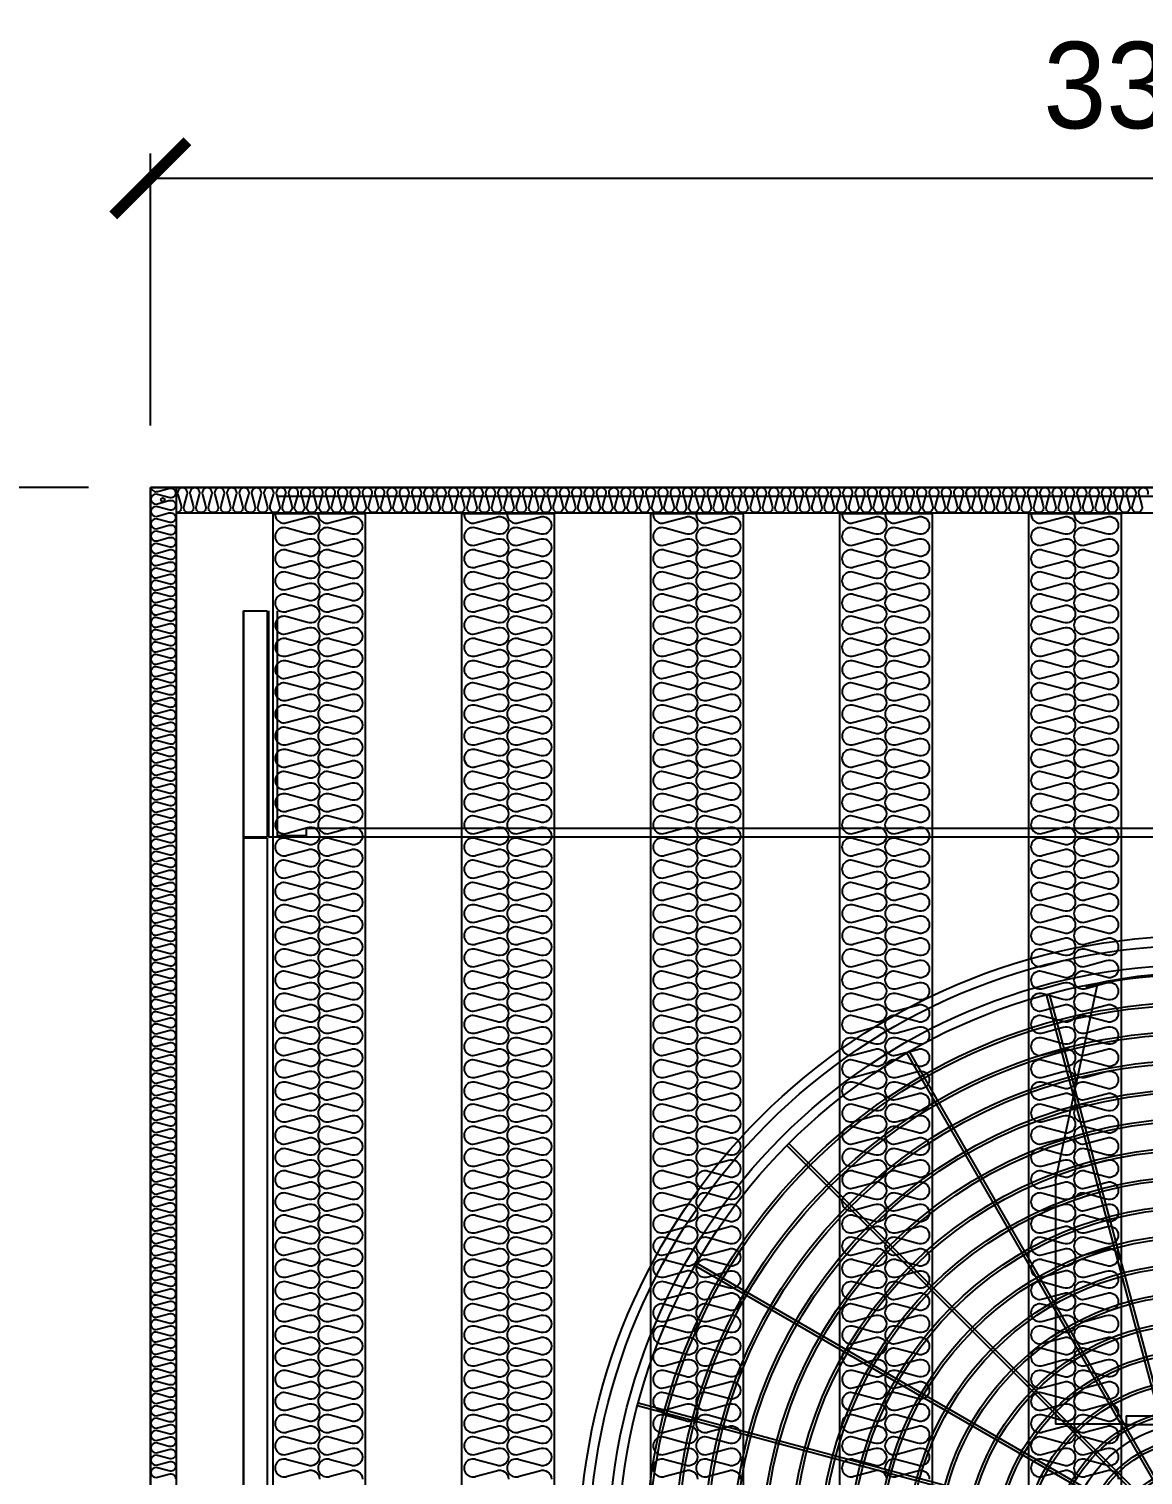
# Model space of a CAD drawing. Header units: millimetres. Extents: x 2458 to 31865, y 2044 to 22839.
# Drawn here: x 5645 to 7449, y 10378 to 12720 of the extents above; entities that cross this region are included whole.
import ezdxf

# ---------------------------------------------------------------- set-up
doc = ezdxf.new("R2010")
doc.units = ezdxf.units.MM
doc.linetypes.add('HIDDEN', pattern=[0.375, 0.25, -0.125])
for name, color, linetype in [('LINE', 7, 'Continuous'), ('SMS', 220, 'Continuous'), ('냉각탑', 4, 'Continuous'), ('냉각탑_dim', 1, 'Continuous'), ('숨은선', 5, 'HIDDEN')]:
    doc.layers.add(name, color=color, linetype=linetype)
doc.styles.add('HY울릉도L', font='')
doc.styles.get('HY울릉도L').set_extended_font_data('HY울릉도L')
doc.dimstyles.new('성지DIM', dxfattribs={"dimtxt": 3.5, "dimasz": 3, "dimexe": 1, "dimexo": 2.5, "dimgap": 2, "dimtad": 1, "dimdec": 0, "dimzin": 3, "dimdsep": 46, "dimtxsty": 'HY울릉도L', "dimblk": 'ARCHTICK', "dimcen": -2, "dimclrd": 256, "dimclre": 256, "dimclrt": 7, "dimadec": 0, "dimazin": 0, "dimtfac": 1, "dimtdec": 0, "dimtofl": 0, "dimtmove": 0, "dimatfit": 3, "dimfxl": 1, "dimtolj": 1, "dimtzin": 0, "dimlwe": -1, "dimarcsym": 0})

# ---------------------------------------------------------------- blocks, each defined once
blk = doc.blocks.new('_ArchTick')
at = {"color": 0, "linetype": 'ByBlock', "const_width": 0.15}
blk.add_lwpolyline([(-0.5, -0.5), (0.5, 0.5)], dxfattribs=at)
blk = doc.blocks.new('*D404')
at = {"layer": 'Defpoints', "color": 0, "transparency": 16777216}
for p in [(9141.1, 12477.7), (5841.3, 11977.3), (9141.1, 11977.3)]:
    blk.add_point(p, dxfattribs=at)
at = {"layer": '냉각탑_dim', "transparency": 16777216}
for p, q in [((5841.3, 12077.3), (5841.3, 12517.7)), ((9141.1, 12077.3), (9141.1, 12517.7))]:
    blk.add_line(p, q, dxfattribs=at)
at = {"layer": '냉각탑_dim', "lineweight": -2, "transparency": 16777216}
blk.add_line((5841.3, 12477.7), (9141.1, 12477.7), dxfattribs=at)
at = {"layer": '냉각탑_dim', "lineweight": -2, "transparency": 16777216, "xscale": 120, "yscale": 120, "zscale": 120, "rotation": 180}
blk.add_blockref('_ArchTick', (5841.3, 12477.7), dxfattribs=at)
at = {"layer": '냉각탑_dim', "lineweight": -2, "transparency": 16777216, "xscale": 120, "yscale": 120, "zscale": 120}
blk.add_blockref('_ArchTick', (9141.1, 12477.7), dxfattribs=at)
at = {"layer": '냉각탑_dim', "color": 7, "transparency": 16777216, "insert": (7491.2, 12627.7), "char_height": 140, "attachment_point": 5, "style": 'HY울릉도L'}
blk.add_mtext('\\A1;3300', dxfattribs=at)
blk = doc.blocks.new('*D405')
at = {"layer": 'Defpoints', "color": 0, "transparency": 16777216}
for p in [(5184.2, 11977.3), (5841.3, 11977.3), (5841.3, 8777.3)]:
    blk.add_point(p, dxfattribs=at)
at = {"layer": '냉각탑_dim', "transparency": 16777216}
for p, q in [((5741.3, 11977.3), (5144.2, 11977.3)), ((5741.3, 8777.3), (5144.2, 8777.3))]:
    blk.add_line(p, q, dxfattribs=at)
at = {"layer": '냉각탑_dim', "lineweight": -2, "transparency": 16777216}
blk.add_line((5184.2, 8777.3), (5184.2, 11977.3), dxfattribs=at)
at = {"layer": '냉각탑_dim', "lineweight": -2, "transparency": 16777216, "xscale": 120, "yscale": 120, "zscale": 120}
for p, rotation in [((5184.2, 11977.3), 90), ((5184.2, 8777.3), 270)]:
    blk.add_blockref('_ArchTick', p, dxfattribs=dict(at, rotation=rotation))
at = {"layer": '냉각탑_dim', "color": 7, "transparency": 16777216, "insert": (5034.2, 10377.3), "char_height": 140, "attachment_point": 5, "rotation": 90, "style": 'HY울릉도L'}
blk.add_mtext('\\A1;3200', dxfattribs=at)
blk = doc.blocks.new('A$C1FB73ED1')
for p, q in [((1277, 1342.9), (1277, 2480)), ((1283, 1342.9), (1283, 2480)), ((1260.8, 1340), (966.5, 2438.3)), ((1266.6, 1341.6), (972.3, 2439.9)), ((1293.4, 1341.6), (1587.7, 2439.9)), ((1299.2, 1340), (1593.5, 2438.3)), ((1245.9, 1333), (677.4, 2317.7)), ((1251.1, 1336), (682.6, 2320.7)), ((1308.9, 1336), (1877.4, 2320.7)), ((1314.1, 1333), (1882.6, 2317.7)), ((1233.4, 1322.4), (429.4, 2126.4)), ((1237.6, 1326.6), (433.6, 2130.6)), ((1322.4, 1326.6), (2126.4, 2130.6)), ((1326.6, 1322.4), (2130.6, 2126.4)), ((1224, 1308.9), (239.3, 1877.4)), ((1227, 1314.1), (242.3, 1882.6)), ((1333, 1314.1), (2317.7, 1882.6)), ((1336, 1308.9), (2320.7, 1877.4)), ((1218.4, 1293.4), (120.1, 1587.7)), ((1220, 1299.2), (121.7, 1593.5)), ((1340, 1299.2), (2438.3, 1593.5)), ((1341.6, 1293.4), (2439.9, 1587.7)), ((1217.1, 1283), (80, 1283)), ((1217.1, 1277), (80, 1277)), ((1218.4, 1266.6), (120.1, 972.3)), ((1220, 1260.8), (121.7, 966.5)), ((1340, 1260.8), (2438.3, 966.5)), ((1341.6, 1266.6), (2439.9, 972.3)), ((1342.9, 1283), (2480, 1283)), ((1342.9, 1277), (2480, 1277)), ((1224, 1251.1), (239.3, 682.6)), ((1227, 1245.9), (242.3, 677.4)), ((1233.4, 1237.6), (429.4, 433.6)), ((1237.6, 1233.4), (433.6, 429.4)), ((1245.9, 1227), (677.4, 242.3)), ((1314.1, 1227), (1882.6, 242.3)), ((1322.4, 1233.4), (2126.4, 429.4)), ((1326.6, 1237.6), (2130.6, 433.6)), ((1333, 1245.9), (2317.7, 677.4)), ((1336, 1251.1), (2320.7, 682.6)), ((1251.1, 1224), (682.6, 239.3)), ((1260.8, 1220), (966.5, 121.7)), ((1266.6, 1218.4), (972.3, 120.1)), ((1277, 1217.1), (1277, 80)), ((1283, 1217.1), (1283, 80)), ((1293.4, 1218.4), (1587.7, 120.1)), ((1299.2, 1220), (1593.5, 121.7)), ((1308.9, 1224), (1877.4, 239.3))]:
    blk.add_line(p, q)
for radius in [1280, 1260, 1220, 1200]:
    blk.add_circle((1280, 1280), radius)
at = {"ltscale": 5}
for radius in [1143, 1137, 1083, 1077, 1023, 1017, 963, 957, 903, 897, 843, 837, 783, 777, 723, 717, 663, 657, 603, 597, 543, 537, 483, 477, 423, 417, 363, 357, 303, 297, 243, 237, 183, 177, 123, 117, 63, 57, 40, 21]:
    blk.add_circle((1280, 1280), radius, dxfattribs=at)
at = {"color": 7}
blk.add_circle((1280, 1280), 273.5, dxfattribs=at)
at = {"layer": 'LINE', "color": 7}
for p, q in [((985.2, 2053.4), (1071.5, 2459.4)), ((1368.2, 2477.5), (1368.2, 1567)), ((985.2, 2053.4), (985.2, 1550)), ((1130.8, 1567), (1369.4, 1567)), ((1130.8, 1567), (1369.4, 1567)), ((1130.8, 1567), (1130.8, 1549)), ((1130.8, 1567), (1130.8, 1549)), ((1369.4, 1567), (1369.4, 1549)), ((1369.4, 1567), (1369.4, 1549)), ((2111.5, 1574.8), (1550, 1574.8)), ((1550, 1429.2), (1550, 1574.8)), ((1550, 1429.2), (1550, 1574.8)), ((2111.5, 1574.8), (2457.5, 1488.5)), ((1130.8, 1550), (985.2, 1550)), ((1130.8, 1550), (985.2, 1550)), ((1130.8, 1549), (1230.5, 1549)), ((1130.8, 1549), (1230.5, 1549)), ((1329.5, 1549), (1369.4, 1549)), ((1329.5, 1549), (1369.4, 1549)), ((1549, 1429.2), (1549, 1329.5)), ((1549, 1429.2), (1549, 1329.5)), ((1567, 1429.2), (1549, 1429.2)), ((1567, 1429.2), (1549, 1429.2)), ((1567, 1429.2), (1567, 1190.6)), ((1567, 1429.2), (1567, 1190.6)), ((84.4, 1368.2), (993, 1368.2)), ((84.4, 1368.2), (993, 1368.2)), ((993, 1130.8), (993, 1369.4)), ((993, 1130.8), (993, 1369.4)), ((993, 1369.4), (1011, 1369.4)), ((993, 1369.4), (1011, 1369.4)), ((993, 1130.8), (993, 1369.4)), ((993, 1130.8), (993, 1369.4)), ((993, 1369.4), (1011, 1369.4)), ((993, 1369.4), (1011, 1369.4)), ((1011, 1329.5), (1011, 1369.4)), ((1011, 1329.5), (1011, 1369.4)), ((1011, 1329.5), (1011, 1369.4)), ((1011, 1329.5), (1011, 1369.4)), ((1011, 1130.8), (1011, 1230.5)), ((1011, 1130.8), (1011, 1230.5)), ((1011, 1130.8), (1011, 1230.5)), ((1011, 1130.8), (1011, 1230.5)), ((1549, 1230.5), (1549, 1190.6)), ((1549, 1230.5), (1549, 1190.6)), ((1567, 1190.6), (1549, 1190.6)), ((1567, 1190.6), (1549, 1190.6)), ((2475.6, 1191.8), (1567, 1191.8)), ((993, 1130.8), (1011, 1130.8)), ((993, 1130.8), (1011, 1130.8)), ((993, 1130.8), (1011, 1130.8)), ((993, 1130.8), (1011, 1130.8)), ((1010, 1130.8), (1010, 985.2)), ((1010, 1130.8), (1010, 985.2)), ((1010, 1130.8), (1010, 985.2)), ((1010, 1130.8), (1010, 985.2)), ((508.5, 985.2), (102.5, 1071.5)), ((1230.5, 1011), (1190.6, 1011)), ((1190.6, 993), (1190.6, 1011)), ((1230.5, 1011), (1190.6, 1011)), ((1190.6, 993), (1190.6, 1011)), ((1429.2, 993), (1190.6, 993)), ((1429.2, 993), (1190.6, 993)), ((1191.8, 82.5), (1191.8, 993)), ((1429.2, 1011), (1329.5, 1011)), ((1429.2, 1011), (1329.5, 1011)), ((1429.2, 993), (1429.2, 1011)), ((1429.2, 993), (1429.2, 1011)), ((1429.2, 1010), (1574.8, 1010)), ((1429.2, 1010), (1574.8, 1010)), ((1574.8, 506.6), (1574.8, 1010)), ((508.5, 985.2), (1010, 985.2)), ((508.5, 985.2), (1010, 985.2)), ((1574.8, 506.6), (1488.5, 100.6)), ((1512.8, 104.1), (1512.8, 106.1)), ((1166.8, 83), (1166.8, 85)), ((1393.2, 83), (1393.2, 85))]:
    blk.add_line(p, q, dxfattribs=at)
for points in [[(1272.3, 1594.4), (1268.5, 1587.9), (1272.3, 1581.4), (1279.8, 1581.4), (1283.5, 1587.9), (1279.8, 1594.4)], [(1272.3, 1594.4), (1268.5, 1587.9), (1272.3, 1581.4), (1279.8, 1581.4), (1283.5, 1587.9), (1279.8, 1594.4)], [(1594.4, 1287.7), (1587.9, 1291.5), (1581.4, 1287.7), (1581.4, 1280.2), (1587.9, 1276.5), (1594.4, 1280.2)], [(1594.4, 1287.7), (1587.9, 1291.5), (1581.4, 1287.7), (1581.4, 1280.2), (1587.9, 1276.5), (1594.4, 1280.2)], [(965.6, 1272.3), (972.1, 1268.5), (978.6, 1272.3), (978.6, 1279.8), (972.1, 1283.5), (965.6, 1279.8)], [(965.6, 1272.3), (972.1, 1268.5), (978.6, 1272.3), (978.6, 1279.8), (972.1, 1283.5), (965.6, 1279.8)], [(965.6, 1272.3), (972.1, 1268.5), (978.6, 1272.3), (978.6, 1279.8), (972.1, 1283.5), (965.6, 1279.8)], [(965.6, 1272.3), (972.1, 1268.5), (978.6, 1272.3), (978.6, 1279.8), (972.1, 1283.5), (965.6, 1279.8)], [(1287.7, 965.6), (1291.5, 972.1), (1287.7, 978.6), (1280.2, 978.6), (1276.5, 972.1), (1280.2, 965.6)], [(1287.7, 965.6), (1291.5, 972.1), (1287.7, 978.6), (1280.2, 978.6), (1276.5, 972.1), (1280.2, 965.6)]]:
    blk.add_lwpolyline(points, close=True, dxfattribs=at)
for centre, radius in [((1276, 1587.9), 8.5), ((1276, 1587.9), 8.5), ((1190.6, 1559), 2), ((1190.6, 1559), 2), ((1230.6, 1559), 2), ((1230.6, 1559), 2), ((1349.6, 1559), 2), ((1349.6, 1559), 2), ((1001, 1349.6), 2), ((1001, 1349.6), 2), ((1001, 1349.6), 2), ((1001, 1349.6), 2), ((1559, 1369.4), 2), ((1559, 1369.4), 2), ((1559, 1329.4), 2), ((1559, 1329.4), 2), ((1587.9, 1284), 8.5), ((1587.9, 1284), 8.5), ((972.1, 1276), 8.5), ((972.1, 1276), 8.5), ((972.1, 1276), 8.5), ((972.1, 1276), 8.5), ((1001, 1230.6), 2), ((1001, 1230.6), 2), ((1001, 1230.6), 2), ((1001, 1230.6), 2), ((1559, 1210.4), 2), ((1559, 1210.4), 2), ((1001, 1190.6), 2), ((1001, 1190.6), 2), ((1001, 1190.6), 2), ((1001, 1190.6), 2), ((1210.4, 1001), 2), ((1210.4, 1001), 2), ((1329.4, 1001), 2), ((1329.4, 1001), 2), ((1369.4, 1001), 2), ((1369.4, 1001), 2), ((1284, 972.1), 8.5), ((1284, 972.1), 8.5)]:
    blk.add_circle(centre, radius, dxfattribs=at)
for centre, radius, start, end in [((1280, 1483.4), 1000, 83.5007, 103.4595), ((1280, 1483.4), 998, 83.4876, 103.487), ((1481.5, 1280), 998, 353.4876, 13.487), ((1481.5, 1280), 1000, 353.5007, 13.4595), ((1078.5, 1280), 1000, 173.5007, 193.4595), ((1078.5, 1280), 998, 173.4876, 193.487), ((1280, 1076.6), 998, 263.4876, 283.487), ((1280, 1076.6), 1000, 263.5007, 283.4595)]:
    blk.add_arc(centre, radius, start, end, dxfattribs=at)
blk = doc.blocks.new('sp 300rt')
at = {"color": 7}
for p, q in [((-53856.4, -79719.9), (-53856.4, -82797.9)), ((-53706.4, -79719.9), (-53706.4, -82797.9))]:
    blk.add_line(p, q, dxfattribs=at)
blk.add_line((-53856.4, -79719.9), (-53706.4, -79719.9))
at = {"layer": 'SMS', "color": 5}
for points in [[(-53852.3, -79719.9, 0.560142), (-53833, -79734.8), (-53800.1, -79725.9, -0.524856), (-53780.6, -79739.4, -0.524856), (-53800.1, -79752.8), (-53833, -79743.9, 1.449198), (-53833, -79770.8), (-53800.1, -79761.9, -0.524856), (-53780.6, -79775.3, -0.524856), (-53800.1, -79788.7), (-53833, -79779.8, 1.449198), (-53833, -79806.7), (-53800.1, -79797.8, -0.524856), (-53780.6, -79811.2, -0.524856), (-53800.1, -79824.6), (-53833, -79815.7, 1.449198), (-53833, -79842.6), (-53800.1, -79833.7, -0.524856), (-53780.6, -79847.1, -0.524856), (-53800.1, -79860.5), (-53833, -79851.6, 1.449198), (-53833, -79878.5), (-53800.1, -79869.6, -0.524856), (-53780.6, -79883, -0.524856), (-53800.1, -79896.4), (-53833, -79887.5, 1.449198), (-53833, -79914.4), (-53800.1, -79905.5, -0.524856), (-53780.6, -79918.9, -0.524856), (-53800.1, -79932.4), (-53833, -79923.4, 1.449198), (-53833, -79950.3), (-53800.1, -79941.4, -0.524856), (-53780.6, -79954.8, -0.524856), (-53800.1, -79968.3), (-53833, -79959.4, 1.449198), (-53833, -79986.2), (-53800.1, -79977.3, -0.524856), (-53780.6, -79990.7, -0.524856), (-53800.1, -80004.2), (-53833, -79995.3, 1.449198), (-53833, -80022.1), (-53800.1, -80013.2, -0.524856), (-53780.6, -80026.7, -0.524856), (-53800.1, -80040.1), (-53833, -80031.2, 1.449198), (-53833, -80058), (-53800.1, -80049.1, -0.524856), (-53780.6, -80062.6, -0.524856), (-53800.1, -80076), (-53833, -80067.1, 1.449198), (-53833, -80093.9), (-53800.1, -80085, -0.524856), (-53780.6, -80098.5, -0.524856), (-53800.1, -80111.9), (-53833, -80103, 1.449198), (-53833, -80129.9), (-53800.1, -80121, -0.524856), (-53780.6, -80134.4, -0.417249), (-53795.1, -80148.7)], [(-53782.7, -79719.9, 0.560142), (-53763.3, -79734.8), (-53730.4, -79725.9, -0.524856), (-53711, -79739.4, -0.524856), (-53730.4, -79752.8), (-53763.3, -79743.9, 1.449198), (-53763.3, -79770.8), (-53730.4, -79761.9, -0.524856), (-53711, -79775.3, -0.524856), (-53730.4, -79788.7), (-53763.3, -79779.8, 1.449198), (-53763.3, -79806.7), (-53730.4, -79797.8, -0.524856), (-53711, -79811.2, -0.524856), (-53730.4, -79824.6), (-53763.3, -79815.7, 1.449198), (-53763.3, -79842.6), (-53730.4, -79833.7, -0.524856), (-53711, -79847.1, -0.524856), (-53730.4, -79860.5), (-53763.3, -79851.6, 1.449198), (-53763.3, -79878.5), (-53730.4, -79869.6, -0.524856), (-53711, -79883, -0.524856), (-53730.4, -79896.4), (-53763.3, -79887.5, 1.449198), (-53763.3, -79914.4), (-53730.4, -79905.5, -0.524856), (-53711, -79918.9, -0.524856), (-53730.4, -79932.4), (-53763.3, -79923.4, 1.449198), (-53763.3, -79950.3), (-53730.4, -79941.4, -0.524856), (-53711, -79954.8, -0.524856), (-53730.4, -79968.3), (-53763.3, -79959.4, 1.449198), (-53763.3, -79986.2), (-53730.4, -79977.3, -0.524856), (-53711, -79990.7, -0.524856), (-53730.4, -80004.2), (-53763.3, -79995.3, 1.449198), (-53763.3, -80022.1), (-53730.4, -80013.2, -0.524856), (-53711, -80026.7, -0.524856), (-53730.4, -80040.1), (-53763.3, -80031.2, 1.449198), (-53763.3, -80058), (-53730.4, -80049.1, -0.524856), (-53711, -80062.6, -0.524856), (-53730.4, -80076), (-53763.3, -80067.1, 1.449198), (-53763.3, -80093.9), (-53730.4, -80085, -0.524856), (-53711, -80098.5, -0.524856), (-53730.4, -80111.9), (-53763.3, -80103, 1.449198), (-53763.3, -80129.9), (-53730.4, -80121, -0.524856), (-53711, -80134.4, -0.417249), (-53725.5, -80148.7)], [(-53852, -80120, 0.446849), (-53833, -80129.9), (-53800.1, -80121, -0.524856), (-53780.6, -80134.4, -0.524856), (-53800.1, -80147.8), (-53833, -80138.9, 1.449198), (-53833, -80165.8), (-53800.1, -80156.9, -0.524856), (-53780.6, -80170.3, -0.524856), (-53800.1, -80183.7), (-53833, -80174.8, 1.449198), (-53833, -80201.7), (-53800.1, -80192.8, -0.524856), (-53780.6, -80206.2, -0.524856), (-53800.1, -80219.6), (-53833, -80210.7, 1.449198), (-53833, -80237.6), (-53800.1, -80228.7, -0.524856), (-53780.6, -80242.1, -0.524856), (-53800.1, -80255.5), (-53833, -80246.6, 1.449198), (-53833, -80273.5), (-53800.1, -80264.6, -0.524856), (-53780.6, -80278, -0.524856), (-53800.1, -80291.5), (-53833, -80282.5, 1.449198), (-53833, -80309.4), (-53800.1, -80300.5, -0.524856), (-53780.6, -80313.9, -0.524856), (-53800.1, -80327.4), (-53833, -80318.5, 1.449198), (-53833, -80345.3), (-53800.1, -80336.4, -0.524856), (-53780.6, -80349.8, -0.524856), (-53800.1, -80363.3), (-53833, -80354.4, 1.449198), (-53833, -80381.2), (-53800.1, -80372.3, -0.524856), (-53780.6, -80385.8, -0.524856), (-53800.1, -80399.2), (-53833, -80390.3, 1.449198), (-53833, -80417.1), (-53800.1, -80408.2, -0.524856), (-53780.6, -80421.7, -0.524856), (-53800.1, -80435.1), (-53833, -80426.2, 1.449198), (-53833, -80453), (-53800.1, -80444.1, -0.524856), (-53780.6, -80457.6, -0.524856), (-53800.1, -80471), (-53833, -80462.1, 1.449198), (-53833, -80489), (-53800.1, -80480.1, -0.524856), (-53780.6, -80493.5, -0.524856), (-53800.1, -80506.9), (-53833, -80498, 1.449198), (-53833, -80524.9), (-53800.1, -80516, -0.524856), (-53780.6, -80529.4, -0.524856), (-53800.1, -80542.8), (-53833, -80533.9, 1.449198), (-53833, -80560.8), (-53800.1, -80551.9, -0.524856), (-53780.6, -80565.3, -0.524856), (-53800.1, -80578.7), (-53833, -80569.8, 1.449198), (-53833, -80596.7), (-53800.1, -80587.8, -0.524856), (-53780.6, -80601.2, -0.524856), (-53800.1, -80614.6), (-53833, -80605.7, 1.449198), (-53833, -80632.6), (-53800.1, -80623.7, -0.524856), (-53780.6, -80637.1, -0.524856), (-53800.1, -80650.6), (-53833, -80641.6, 1.449198), (-53833, -80668.5), (-53800.1, -80659.6, -0.524856), (-53780.6, -80673, -0.524856), (-53800.1, -80686.5), (-53833, -80677.6, 1.449198), (-53833, -80704.4), (-53800.1, -80695.5, -0.524856), (-53780.6, -80708.9, -0.524856), (-53800.1, -80722.4), (-53833, -80713.5, 1.449198), (-53833, -80740.3), (-53800.1, -80731.4, -0.524856), (-53780.6, -80744.9, -0.524856), (-53800.1, -80758.3), (-53833, -80749.4, 1.449198), (-53833, -80776.2), (-53800.1, -80767.3, -0.524856), (-53780.6, -80780.8, -0.524856), (-53800.1, -80794.2), (-53833, -80785.3, 1.449198), (-53833, -80812.1), (-53800.1, -80803.2, -0.524856), (-53780.6, -80816.7, -0.524856), (-53800.1, -80830.1), (-53833, -80821.2, 1.449198), (-53833, -80848.1), (-53800.1, -80839.2, -0.524856), (-53780.6, -80852.6, -0.524856), (-53800.1, -80866), (-53833, -80857.1, 1.449198), (-53833, -80884), (-53800.1, -80875.1, -0.524856), (-53780.6, -80888.5, -0.524856), (-53800.1, -80901.9), (-53833, -80893, 1.449198), (-53833, -80919.9), (-53800.1, -80911, -0.524856), (-53780.6, -80924.4, -0.524856), (-53800.1, -80937.8), (-53833, -80928.9, 1.449198), (-53833, -80955.8), (-53800.1, -80946.9, -0.524856), (-53780.6, -80960.3, -0.524856), (-53800.1, -80973.7), (-53833, -80964.8, 1.449198), (-53833, -80991.7), (-53800.1, -80982.8, -0.524856), (-53780.6, -80996.2, -0.524856), (-53800.1, -81009.7), (-53833, -81000.7, 1.449198), (-53833, -81027.6), (-53800.1, -81018.7, -0.524856), (-53780.6, -81032.1, -0.524856), (-53800.1, -81045.6), (-53833, -81036.7, 1.449198), (-53833, -81063.5), (-53800.1, -81054.6, -0.524856), (-53780.6, -81068, -0.524856), (-53800.1, -81081.5), (-53833, -81072.6, 1.449198), (-53833, -81099.4), (-53800.1, -81090.5, -0.524856), (-53780.6, -81104, -0.524856), (-53800.1, -81117.4), (-53833, -81108.5, 1.449198), (-53833, -81135.3), (-53800.1, -81126.4, -0.524856), (-53780.6, -81139.9, -0.524856), (-53800.1, -81153.3), (-53833, -81144.4, 1.449198), (-53833, -81171.2), (-53800.1, -81162.3, -0.524856), (-53780.6, -81175.8, -0.417249), (-53795.1, -81190.1)], [(-53782.3, -80120, 0.446849), (-53763.3, -80129.9), (-53730.4, -80121, -0.524856), (-53711, -80134.4, -0.524856), (-53730.4, -80147.8), (-53763.3, -80138.9, 1.449198), (-53763.3, -80165.8), (-53730.4, -80156.9, -0.524856), (-53711, -80170.3, -0.524856), (-53730.4, -80183.7), (-53763.3, -80174.8, 1.449198), (-53763.3, -80201.7), (-53730.4, -80192.8, -0.524856), (-53711, -80206.2, -0.524856), (-53730.4, -80219.6), (-53763.3, -80210.7, 1.449198), (-53763.3, -80237.6), (-53730.4, -80228.7, -0.524856), (-53711, -80242.1, -0.524856), (-53730.4, -80255.5), (-53763.3, -80246.6, 1.449198), (-53763.3, -80273.5), (-53730.4, -80264.6, -0.524856), (-53711, -80278, -0.524856), (-53730.4, -80291.5), (-53763.3, -80282.5, 1.449198), (-53763.3, -80309.4), (-53730.4, -80300.5, -0.524856), (-53711, -80313.9, -0.524856), (-53730.4, -80327.4), (-53763.3, -80318.5, 1.449198), (-53763.3, -80345.3), (-53730.4, -80336.4, -0.524856), (-53711, -80349.8, -0.524856), (-53730.4, -80363.3), (-53763.3, -80354.4, 1.449198), (-53763.3, -80381.2), (-53730.4, -80372.3, -0.524856), (-53711, -80385.8, -0.524856), (-53730.4, -80399.2), (-53763.3, -80390.3, 1.449198), (-53763.3, -80417.1), (-53730.4, -80408.2, -0.524856), (-53711, -80421.7, -0.524856), (-53730.4, -80435.1), (-53763.3, -80426.2, 1.449198), (-53763.3, -80453), (-53730.4, -80444.1, -0.524856), (-53711, -80457.6, -0.524856), (-53730.4, -80471), (-53763.3, -80462.1, 1.449198), (-53763.3, -80489), (-53730.4, -80480.1, -0.524856), (-53711, -80493.5, -0.524856), (-53730.4, -80506.9), (-53763.3, -80498, 1.449198), (-53763.3, -80524.9), (-53730.4, -80516, -0.524856), (-53711, -80529.4, -0.524856), (-53730.4, -80542.8), (-53763.3, -80533.9, 1.449198), (-53763.3, -80560.8), (-53730.4, -80551.9, -0.524856), (-53711, -80565.3, -0.524856), (-53730.4, -80578.7), (-53763.3, -80569.8, 1.449198), (-53763.3, -80596.7), (-53730.4, -80587.8, -0.524856), (-53711, -80601.2, -0.524856), (-53730.4, -80614.6), (-53763.3, -80605.7, 1.449198), (-53763.3, -80632.6), (-53730.4, -80623.7, -0.524856), (-53711, -80637.1, -0.524856), (-53730.4, -80650.6), (-53763.3, -80641.6, 1.449198), (-53763.3, -80668.5), (-53730.4, -80659.6, -0.524856), (-53711, -80673, -0.524856), (-53730.4, -80686.5), (-53763.3, -80677.6, 1.449198), (-53763.3, -80704.4), (-53730.4, -80695.5, -0.524856), (-53711, -80708.9, -0.524856), (-53730.4, -80722.4), (-53763.3, -80713.5, 1.449198), (-53763.3, -80740.3), (-53730.4, -80731.4, -0.524856), (-53711, -80744.9, -0.524856), (-53730.4, -80758.3), (-53763.3, -80749.4, 1.449198), (-53763.3, -80776.2), (-53730.4, -80767.3, -0.524856), (-53711, -80780.8, -0.524856), (-53730.4, -80794.2), (-53763.3, -80785.3, 1.449198), (-53763.3, -80812.1), (-53730.4, -80803.2, -0.524856), (-53711, -80816.7, -0.524856), (-53730.4, -80830.1), (-53763.3, -80821.2, 1.449198), (-53763.3, -80848.1), (-53730.4, -80839.2, -0.524856), (-53711, -80852.6, -0.524856), (-53730.4, -80866), (-53763.3, -80857.1, 1.449198), (-53763.3, -80884), (-53730.4, -80875.1, -0.524856), (-53711, -80888.5, -0.524856), (-53730.4, -80901.9), (-53763.3, -80893, 1.449198), (-53763.3, -80919.9), (-53730.4, -80911, -0.524856), (-53711, -80924.4, -0.524856), (-53730.4, -80937.8), (-53763.3, -80928.9, 1.449198), (-53763.3, -80955.8), (-53730.4, -80946.9, -0.524856), (-53711, -80960.3, -0.524856), (-53730.4, -80973.7), (-53763.3, -80964.8, 1.449198), (-53763.3, -80991.7), (-53730.4, -80982.8, -0.524856), (-53711, -80996.2, -0.524856), (-53730.4, -81009.7), (-53763.3, -81000.7, 1.449198), (-53763.3, -81027.6), (-53730.4, -81018.7, -0.524856), (-53711, -81032.1, -0.524856), (-53730.4, -81045.6), (-53763.3, -81036.7, 1.449198), (-53763.3, -81063.5), (-53730.4, -81054.6, -0.524856), (-53711, -81068, -0.524856), (-53730.4, -81081.5), (-53763.3, -81072.6, 1.449198), (-53763.3, -81099.4), (-53730.4, -81090.5, -0.524856), (-53711, -81104, -0.524856), (-53730.4, -81117.4), (-53763.3, -81108.5, 1.449198), (-53763.3, -81135.3), (-53730.4, -81126.4, -0.524856), (-53711, -81139.9, -0.524856), (-53730.4, -81153.3), (-53763.3, -81144.4, 1.449198), (-53763.3, -81171.2), (-53730.4, -81162.3, -0.524856), (-53711, -81175.8, -0.417249), (-53725.5, -81190.1)], [(-53852, -81161.4, 0.446849), (-53833, -81171.2), (-53800.1, -81162.3, -0.524856), (-53780.6, -81175.8, -0.524856), (-53800.1, -81189.2), (-53833, -81180.3, 1.449198), (-53833, -81207.2), (-53800.1, -81198.3, -0.524856), (-53780.6, -81211.7, -0.524856), (-53800.1, -81225.1), (-53833, -81216.2, 1.449198), (-53833, -81243.1), (-53800.1, -81234.2, -0.524856), (-53780.6, -81247.6, -0.524856), (-53800.1, -81261), (-53833, -81252.1, 1.449198), (-53833, -81279), (-53800.1, -81270.1, -0.524856), (-53780.6, -81283.5, -0.524856)], [(-53782.3, -81161.4, 0.446849), (-53763.3, -81171.2), (-53730.4, -81162.3, -0.524856), (-53711, -81175.8, -0.524856), (-53730.4, -81189.2), (-53763.3, -81180.3, 1.449198), (-53763.3, -81207.2), (-53730.4, -81198.3, -0.524856), (-53711, -81211.7, -0.524856), (-53730.4, -81225.1), (-53763.3, -81216.2, 1.449198), (-53763.3, -81243.1), (-53730.4, -81234.2, -0.524856), (-53711, -81247.6, -0.524856), (-53730.4, -81261), (-53763.3, -81252.1, 1.449198), (-53763.3, -81279), (-53730.4, -81270.1, -0.524856), (-53711, -81283.5, -0.524856)]]:
    blk.add_lwpolyline(points, format="xyb", dxfattribs=at)
blk = doc.blocks.new('3')
for p, q in [((8296.3, 11977.3), (5841.3, 11977.3)), ((5841.3, 11977.3), (5841.3, 8777.3)), ((6032.6, 11977.3), (8991.1, 11977.3)), ((6046.7, 11963.2), (8991.1, 11963.2)), ((5992.3, 11777.3), (5992.3, 11411.6)), ((5992.3, 11777.3), (6030.7, 11777.3)), ((6030.7, 11777.3), (6030.7, 11411.6)), ((6032.6, 11777.3), (6032.6, 11411.6)), ((6046.7, 11777.3), (6046.7, 11411.6)), ((5992.3, 11411.6), (6030.7, 11411.6)), ((5992.3, 11409.8), (5992.3, 9247.9)), ((5992.3, 11409.8), (6030.7, 11409.8)), ((6030.7, 11409.8), (6030.7, 9247.9)), ((6032.6, 11411.6), (8991.1, 11411.6)), ((6046.7, 11413.5), (6093.5, 11413.5)), ((6093.5, 11425.7), (8991.1, 11425.7)), ((6093.5, 11425.7), (6093.5, 11411.6))]:
    blk.add_line(p, q)
at = {"color": 7}
for p, q in [((5841.3, 11977.3), (8296.3, 11977.3)), ((5841.3, 11977.3), (5841.3, 8777.3)), ((5883.3, 11977.3), (5883.3, 8857.3)), ((9099.3, 11935.3), (5883.3, 11935.3))]:
    blk.add_line(p, q, dxfattribs=at)
at = {"ltscale": 500, "elevation": 0}
blk.add_lwpolyline([(5841.3, 11977.3), (9141.1, 11977.3), (9141.1, 8777.3), (5841.3, 8777.3)], close=True, dxfattribs=at)
blk.add_circle((5861.3, 11957.3), 3)
at = {"layer": 'SMS', "color": 5, "elevation": 0}
for points in [[(5842.4, 11977.3, 0.487644), (5853.1, 11970.8), (5871.4, 11975.7, -0.524856), (5882.2, 11968.2, -0.524856), (5871.4, 11960.8), (5853.1, 11965.7, 1.449198), (5853.1, 11950.8), (5871.4, 11955.8, -0.524856), (5882.2, 11948.3, -0.524856), (5871.4, 11940.8), (5853.1, 11945.8, 1.449198), (5853.1, 11930.9), (5871.4, 11935.8, -0.524856), (5882.2, 11928.3, -0.524856), (5871.4, 11920.9), (5853.1, 11925.8, 1.449198), (5853.1, 11910.9), (5871.4, 11915.9, -0.524856), (5882.2, 11908.4, -0.524856), (5871.4, 11900.9), (5853.1, 11905.9, 1.449198), (5853.1, 11891), (5871.4, 11895.9, -0.524856), (5882.2, 11888.4, -0.524856), (5871.4, 11881), (5853.1, 11885.9, 1.449198), (5853.1, 11871), (5871.4, 11876, -0.524856), (5882.2, 11868.5, -0.524856), (5871.4, 11861), (5853.1, 11866, 1.449198), (5853.1, 11851.1), (5871.4, 11856, -0.524856), (5882.2, 11848.5, -0.524856), (5871.4, 11841.1), (5853.1, 11846, 1.449198), (5853.1, 11831.1), (5871.4, 11836.1, -0.524856), (5882.2, 11828.6, -0.524856), (5871.4, 11821.1), (5853.1, 11826.1, 1.449198), (5853.1, 11811.2), (5871.4, 11816.1, -0.524856), (5882.2, 11808.6, -0.524856), (5871.4, 11801.2), (5853.1, 11806.1, 1.449198), (5853.1, 11791.2), (5871.4, 11796.2, -0.524856), (5882.2, 11788.7, -0.524856), (5871.4, 11781.2), (5853.1, 11786.2, 1.449198), (5853.1, 11771.3), (5871.4, 11776.2, -0.524856), (5882.2, 11768.7, -0.417249), (5874.1, 11760.8)], [(6011.1, 11976.1, 0.446849), (6005.6, 11965.5), (6010.6, 11947.2, -0.524856), (6003.1, 11936.4, -0.524856), (5995.6, 11947.2), (6000.6, 11965.5, 1.449198), (5985.7, 11965.5), (5990.6, 11947.2, -0.524856), (5983.2, 11936.4, -0.524856), (5975.7, 11947.2), (5980.6, 11965.5, 1.449198), (5965.7, 11965.5), (5970.7, 11947.2, -0.524856), (5963.2, 11936.4, -0.524856), (5955.7, 11947.2), (5960.7, 11965.5, 1.449198), (5945.8, 11965.5), (5950.7, 11947.2, -0.524856), (5943.3, 11936.4, -0.524856), (5935.8, 11947.2), (5940.7, 11965.5, 1.449198), (5925.8, 11965.5), (5930.8, 11947.2, -0.524856), (5923.3, 11936.4, -0.524856), (5915.8, 11947.2), (5920.8, 11965.5, 1.449198), (5905.9, 11965.5), (5910.8, 11947.2, -0.524856), (5903.4, 11936.4, -0.524856), (5895.9, 11947.2), (5900.8, 11965.5, 1.449198), (5885.9, 11965.5), (5890.9, 11947.2, -0.524856), (5883.4, 11936.4, -0.002076), (5883.3, 11936.4, -0.002076)], [(6589.6, 11976.1, 0.446849), (6584.2, 11965.5), (6589.1, 11947.2, -0.524856), (6581.7, 11936.4, -0.524856), (6574.2, 11947.2), (6579.1, 11965.5, 1.449198), (6564.2, 11965.5), (6569.2, 11947.2, -0.524856), (6561.7, 11936.4, -0.524856), (6554.2, 11947.2), (6559.2, 11965.5, 1.449198), (6544.3, 11965.5), (6549.2, 11947.2, -0.524856), (6541.8, 11936.4, -0.524856), (6534.3, 11947.2), (6539.2, 11965.5, 1.449198), (6524.3, 11965.5), (6529.3, 11947.2, -0.524856), (6521.8, 11936.4, -0.524856), (6514.3, 11947.2), (6519.3, 11965.5, 1.449198), (6504.4, 11965.5), (6509.3, 11947.2, -0.524856), (6501.9, 11936.4, -0.524856), (6494.4, 11947.2), (6499.3, 11965.5, 1.449198), (6484.4, 11965.5), (6489.4, 11947.2, -0.524856), (6481.9, 11936.4, -0.524856), (6474.4, 11947.2), (6479.4, 11965.5, 1.449198), (6464.5, 11965.5), (6469.4, 11947.2, -0.524856), (6462, 11936.4, -0.524856), (6454.5, 11947.2), (6459.4, 11965.5, 1.449198), (6444.5, 11965.5), (6449.5, 11947.2, -0.524856), (6442, 11936.4, -0.524856), (6434.5, 11947.2), (6439.5, 11965.5, 1.449198), (6424.6, 11965.5), (6429.5, 11947.2, -0.524856), (6422.1, 11936.4, -0.524856), (6414.6, 11947.2), (6419.5, 11965.5, 1.449198), (6404.6, 11965.5), (6409.6, 11947.2, -0.524856), (6402.1, 11936.4, -0.524856), (6394.6, 11947.2), (6399.6, 11965.5, 1.449198), (6384.7, 11965.5), (6389.6, 11947.2, -0.524856), (6382.2, 11936.4, -0.524856), (6374.7, 11947.2), (6379.6, 11965.5, 1.449198), (6364.7, 11965.5), (6369.7, 11947.2, -0.524856), (6362.2, 11936.4, -0.524856), (6354.7, 11947.2), (6359.7, 11965.5, 1.449198), (6344.8, 11965.5), (6349.7, 11947.2, -0.524856), (6342.3, 11936.4, -0.524856), (6334.8, 11947.2), (6339.7, 11965.5, 1.449198), (6324.8, 11965.5), (6329.8, 11947.2, -0.524856), (6322.3, 11936.4, -0.524856), (6314.8, 11947.2), (6319.8, 11965.5, 1.449198), (6304.9, 11965.5), (6309.8, 11947.2, -0.524856), (6302.4, 11936.4, -0.524856), (6294.9, 11947.2), (6299.8, 11965.5, 1.449198), (6284.9, 11965.5), (6289.9, 11947.2, -0.524856), (6282.4, 11936.4, -0.524856), (6274.9, 11947.2), (6279.9, 11965.5, 1.449198), (6265, 11965.5), (6269.9, 11947.2, -0.524856), (6262.5, 11936.4, -0.524856), (6255, 11947.2), (6259.9, 11965.5, 1.449198), (6245, 11965.5), (6250, 11947.2, -0.524856), (6242.5, 11936.4, -0.524856), (6235, 11947.2), (6240, 11965.5, 1.449198), (6225.1, 11965.5), (6230, 11947.2, -0.524856), (6222.6, 11936.4, -0.524856), (6215.1, 11947.2), (6220, 11965.5, 1.449198), (6205.1, 11965.5), (6210.1, 11947.2, -0.524856), (6202.6, 11936.4, -0.524856), (6195.1, 11947.2), (6200.1, 11965.5, 1.449198), (6185.2, 11965.5), (6190.1, 11947.2, -0.524856), (6182.7, 11936.4, -0.524856), (6175.2, 11947.2), (6180.1, 11965.5, 1.449198), (6165.2, 11965.5), (6170.2, 11947.2, -0.524856), (6162.7, 11936.4, -0.524856), (6155.2, 11947.2), (6160.2, 11965.5, 1.449198), (6145.3, 11965.5), (6150.2, 11947.2, -0.524856), (6142.8, 11936.4, -0.524856), (6135.3, 11947.2), (6140.2, 11965.5, 1.449198), (6125.3, 11965.5), (6130.3, 11947.2, -0.524856), (6122.8, 11936.4, -0.524856), (6115.3, 11947.2), (6120.3, 11965.5, 1.449198), (6105.4, 11965.5), (6110.3, 11947.2, -0.524856), (6102.9, 11936.4, -0.524856), (6095.4, 11947.2), (6100.3, 11965.5, 1.449198), (6085.4, 11965.5), (6090.4, 11947.2, -0.524856), (6082.9, 11936.4, -0.524856), (6075.4, 11947.2), (6080.4, 11965.5, 1.449198), (6065.5, 11965.5), (6070.4, 11947.2, -0.524856), (6063, 11936.4, -0.524856), (6055.5, 11947.2), (6060.4, 11965.5, 1.449198), (6045.5, 11965.5), (6050.5, 11947.2, -0.524856), (6043, 11936.4, -0.524856), (6035.5, 11947.2), (6040.5, 11965.5, 1.449198), (6025.6, 11965.5), (6030.5, 11947.2, -0.524856), (6023.1, 11936.4, -0.524856), (6015.6, 11947.2), (6020.5, 11965.5, 1.449198), (6005.6, 11965.5), (6010.6, 11947.2, -0.524856), (6003.1, 11936.4, -0.417249), (5995.1, 11944.5)], [(7168.2, 11976.1, 0.446849), (7162.7, 11965.5), (7167.7, 11947.2, -0.524856), (7160.2, 11936.4, -0.524856), (7152.7, 11947.2), (7157.7, 11965.5, 1.449198), (7142.8, 11965.5), (7147.7, 11947.2, -0.524856), (7140.3, 11936.4, -0.524856), (7132.8, 11947.2), (7137.7, 11965.5, 1.449198), (7122.8, 11965.5), (7127.8, 11947.2, -0.524856), (7120.3, 11936.4, -0.524856), (7112.8, 11947.2), (7117.8, 11965.5, 1.449198), (7102.9, 11965.5), (7107.8, 11947.2, -0.524856), (7100.4, 11936.4, -0.524856), (7092.9, 11947.2), (7097.8, 11965.5, 1.449198), (7082.9, 11965.5), (7087.9, 11947.2, -0.524856), (7080.4, 11936.4, -0.524856), (7072.9, 11947.2), (7077.9, 11965.5, 1.449198), (7063, 11965.5), (7067.9, 11947.2, -0.524856), (7060.5, 11936.4, -0.524856), (7053, 11947.2), (7057.9, 11965.5, 1.449198), (7043, 11965.5), (7048, 11947.2, -0.524856), (7040.5, 11936.4, -0.524856), (7033, 11947.2), (7038, 11965.5, 1.449198), (7023.1, 11965.5), (7028, 11947.2, -0.524856), (7020.6, 11936.4, -0.524856), (7013.1, 11947.2), (7018, 11965.5, 1.449198), (7003.1, 11965.5), (7008.1, 11947.2, -0.524856), (7000.6, 11936.4, -0.524856), (6993.1, 11947.2), (6998.1, 11965.5, 1.449198), (6983.2, 11965.5), (6988.1, 11947.2, -0.524856), (6980.7, 11936.4, -0.524856), (6973.2, 11947.2), (6978.1, 11965.5, 1.449198), (6963.2, 11965.5), (6968.2, 11947.2, -0.524856), (6960.7, 11936.4, -0.524856), (6953.2, 11947.2), (6958.2, 11965.5, 1.449198), (6943.3, 11965.5), (6948.2, 11947.2, -0.524856), (6940.8, 11936.4, -0.524856), (6933.3, 11947.2), (6938.2, 11965.5, 1.449198), (6923.3, 11965.5), (6928.3, 11947.2, -0.524856), (6920.8, 11936.4, -0.524856), (6913.3, 11947.2), (6918.3, 11965.5, 1.449198), (6903.4, 11965.5), (6908.3, 11947.2, -0.524856), (6900.9, 11936.4, -0.524856), (6893.4, 11947.2), (6898.3, 11965.5, 1.449198), (6883.4, 11965.5), (6888.4, 11947.2, -0.524856), (6880.9, 11936.4, -0.524856), (6873.4, 11947.2), (6878.4, 11965.5, 1.449198), (6863.5, 11965.5), (6868.4, 11947.2, -0.524856), (6861, 11936.4, -0.524856), (6853.5, 11947.2), (6858.4, 11965.5, 1.449198), (6843.5, 11965.5), (6848.5, 11947.2, -0.524856), (6841, 11936.4, -0.524856), (6833.5, 11947.2), (6838.5, 11965.5, 1.449198), (6823.6, 11965.5), (6828.5, 11947.2, -0.524856), (6821.1, 11936.4, -0.524856), (6813.6, 11947.2), (6818.5, 11965.5, 1.449198), (6803.6, 11965.5), (6808.6, 11947.2, -0.524856), (6801.1, 11936.4, -0.524856), (6793.6, 11947.2), (6798.6, 11965.5, 1.449198), (6783.7, 11965.5), (6788.6, 11947.2, -0.524856), (6781.2, 11936.4, -0.524856), (6773.7, 11947.2), (6778.6, 11965.5, 1.449198), (6763.7, 11965.5), (6768.7, 11947.2, -0.524856), (6761.2, 11936.4, -0.524856), (6753.7, 11947.2), (6758.7, 11965.5, 1.449198), (6743.8, 11965.5), (6748.7, 11947.2, -0.524856), (6741.3, 11936.4, -0.524856), (6733.8, 11947.2), (6738.7, 11965.5, 1.449198), (6723.8, 11965.5), (6728.8, 11947.2, -0.524856), (6721.3, 11936.4, -0.524856), (6713.8, 11947.2), (6718.8, 11965.5, 1.449198), (6703.9, 11965.5), (6708.8, 11947.2, -0.524856), (6701.4, 11936.4, -0.524856), (6693.9, 11947.2), (6698.8, 11965.5, 1.449198), (6683.9, 11965.5), (6688.9, 11947.2, -0.524856), (6681.4, 11936.4, -0.524856), (6673.9, 11947.2), (6678.9, 11965.5, 1.449198), (6664, 11965.5), (6668.9, 11947.2, -0.524856), (6661.5, 11936.4, -0.524856), (6654, 11947.2), (6658.9, 11965.5, 1.449198), (6644, 11965.5), (6649, 11947.2, -0.524856), (6641.5, 11936.4, -0.524856), (6634, 11947.2), (6639, 11965.5, 1.449198), (6624.1, 11965.5), (6629, 11947.2, -0.524856), (6621.6, 11936.4, -0.524856), (6614.1, 11947.2), (6619, 11965.5, 1.449198), (6604.1, 11965.5), (6609.1, 11947.2, -0.524856), (6601.6, 11936.4, -0.524856), (6594.1, 11947.2), (6599.1, 11965.5, 1.449198), (6584.2, 11965.5), (6589.1, 11947.2, -0.524856), (6581.7, 11936.4, -0.417249), (6573.7, 11944.5)], [(7456.9, 11965.5, 1.449198), (7442, 11965.5), (7447, 11947.2, -0.524856), (7439.5, 11936.4, -0.524856), (7432, 11947.2), (7437, 11965.5, 1.449198), (7422.1, 11965.5), (7427, 11947.2, -0.524856), (7419.6, 11936.4, -0.524856), (7412.1, 11947.2), (7417, 11965.5, 1.449198), (7402.1, 11965.5), (7407.1, 11947.2, -0.524856), (7399.6, 11936.4, -0.524856), (7392.1, 11947.2), (7397.1, 11965.5, 1.449198), (7382.2, 11965.5), (7387.1, 11947.2, -0.524856), (7379.7, 11936.4, -0.524856), (7372.2, 11947.2), (7377.1, 11965.5, 1.449198), (7362.2, 11965.5), (7367.2, 11947.2, -0.524856), (7359.7, 11936.4, -0.524856), (7352.2, 11947.2), (7357.2, 11965.5, 1.449198), (7342.3, 11965.5), (7347.2, 11947.2, -0.524856), (7339.8, 11936.4, -0.524856), (7332.3, 11947.2), (7337.2, 11965.5, 1.449198), (7322.3, 11965.5), (7327.3, 11947.2, -0.524856), (7319.8, 11936.4, -0.524856), (7312.3, 11947.2), (7317.3, 11965.5, 1.449198), (7302.4, 11965.5), (7307.3, 11947.2, -0.524856), (7299.9, 11936.4, -0.524856), (7292.4, 11947.2), (7297.3, 11965.5, 1.449198), (7282.4, 11965.5), (7287.4, 11947.2, -0.524856), (7279.9, 11936.4, -0.524856), (7272.4, 11947.2), (7277.4, 11965.5, 1.449198), (7262.5, 11965.5), (7267.4, 11947.2, -0.524856), (7260, 11936.4, -0.524856), (7252.5, 11947.2), (7257.4, 11965.5, 1.449198), (7242.5, 11965.5), (7247.5, 11947.2, -0.524856), (7240, 11936.4, -0.524856), (7232.5, 11947.2), (7237.5, 11965.5, 1.449198), (7222.6, 11965.5), (7227.5, 11947.2, -0.524856), (7220.1, 11936.4, -0.524856), (7212.6, 11947.2), (7217.5, 11965.5, 1.449198), (7202.6, 11965.5), (7207.6, 11947.2, -0.524856), (7200.1, 11936.4, -0.524856), (7192.6, 11947.2), (7197.6, 11965.5, 1.449198), (7182.7, 11965.5), (7187.6, 11947.2, -0.524856), (7180.2, 11936.4, -0.524856), (7172.7, 11947.2), (7177.6, 11965.5, 1.449198), (7162.7, 11965.5), (7167.7, 11947.2, -0.524856), (7160.2, 11936.4, -0.417249), (7152.2, 11944.5)], [(5842.4, 11777.3, 0.468181), (5853.1, 11771.3), (5871.4, 11776.2, -0.524856), (5882.2, 11768.7, -0.524856), (5871.4, 11761.3), (5853.1, 11766.2, 1.449198), (5853.1, 11751.3), (5871.4, 11756.3, -0.524856), (5882.2, 11748.8, -0.524856), (5871.4, 11741.3), (5853.1, 11746.3, 1.449198), (5853.1, 11731.4), (5871.4, 11736.3, -0.524856), (5882.2, 11728.8, -0.524856), (5871.4, 11721.4), (5853.1, 11726.3, 1.449198), (5853.1, 11711.4), (5871.4, 11716.4, -0.524856), (5882.2, 11708.9, -0.524856), (5871.4, 11701.4), (5853.1, 11706.4, 1.449198), (5853.1, 11691.5), (5871.4, 11696.4, -0.524856), (5882.2, 11688.9, -0.524856), (5871.4, 11681.5), (5853.1, 11686.4, 1.449198), (5853.1, 11671.5), (5871.4, 11676.5, -0.524856), (5882.2, 11669, -0.524856), (5871.4, 11661.5), (5853.1, 11666.5, 1.449198), (5853.1, 11651.6), (5871.4, 11656.5, -0.524856), (5882.2, 11649, -0.524856), (5871.4, 11641.6), (5853.1, 11646.5, 1.449198), (5853.1, 11631.6), (5871.4, 11636.6, -0.524856), (5882.2, 11629.1, -0.524856), (5871.4, 11621.6), (5853.1, 11626.6, 1.449198), (5853.1, 11611.7), (5871.4, 11616.6, -0.524856), (5882.2, 11609.1, -0.524856), (5871.4, 11601.7), (5853.1, 11606.6, 1.449198), (5853.1, 11591.7), (5871.4, 11596.7, -0.524856), (5882.2, 11589.2, -0.524856), (5871.4, 11581.7), (5853.1, 11586.7, 1.449198), (5853.1, 11571.8), (5871.4, 11576.7, -0.524856), (5882.2, 11569.2, -0.524856), (5871.4, 11561.8), (5853.1, 11566.7, 1.449198), (5853.1, 11551.8), (5871.4, 11556.8, -0.524856), (5882.2, 11549.3, -0.524856), (5871.4, 11541.8), (5853.1, 11546.8, 1.449198), (5853.1, 11531.9), (5871.4, 11536.8, -0.524856), (5882.2, 11529.3, -0.524856), (5871.4, 11521.9), (5853.1, 11526.8, 1.449198), (5853.1, 11511.9), (5871.4, 11516.9, -0.524856), (5882.2, 11509.4, -0.524856), (5871.4, 11501.9), (5853.1, 11506.9, 1.449198), (5853.1, 11492), (5871.4, 11496.9, -0.524856), (5882.2, 11489.4, -0.524856), (5871.4, 11482), (5853.1, 11486.9, 1.449198), (5853.1, 11472), (5871.4, 11477, -0.524856), (5882.2, 11469.5, -0.524856), (5871.4, 11462), (5853.1, 11467, 1.449198), (5853.1, 11452.1), (5871.4, 11457, -0.524856), (5882.2, 11449.5, -0.524856), (5871.4, 11442.1), (5853.1, 11447, 1.449198), (5853.1, 11432.1), (5871.4, 11437.1, -0.524856), (5882.2, 11429.6, -0.524856), (5871.4, 11422.1), (5853.1, 11427.1, 1.449198), (5853.1, 11412.2), (5871.4, 11417.1, -0.524856), (5882.2, 11409.6, -0.524856), (5871.4, 11402.2), (5853.1, 11407.1, 1.449198), (5853.1, 11392.2), (5871.4, 11397.2, -0.524856), (5882.2, 11389.7, -0.524856), (5871.4, 11382.2), (5853.1, 11387.2, 1.449198), (5853.1, 11372.3), (5871.4, 11377.2, -0.524856), (5882.2, 11369.7, -0.524856), (5871.4, 11362.3), (5853.1, 11367.2, 1.449198), (5853.1, 11352.3), (5871.4, 11357.3, -0.524856), (5882.2, 11349.8, -0.524856), (5871.4, 11342.3), (5853.1, 11347.3, 1.449198), (5853.1, 11332.4), (5871.4, 11337.3, -0.524856), (5882.2, 11329.8, -0.524856), (5871.4, 11322.4), (5853.1, 11327.3, 1.449198), (5853.1, 11312.4), (5871.4, 11317.4, -0.524856), (5882.2, 11309.9, -0.524856), (5871.4, 11302.4), (5853.1, 11307.4, 1.449198), (5853.1, 11292.5), (5871.4, 11297.4, -0.524856), (5882.2, 11289.9, -0.524856), (5871.4, 11282.5), (5853.1, 11287.4, 1.449198), (5853.1, 11272.5), (5871.4, 11277.5, -0.524856), (5882.2, 11270, -0.524856), (5871.4, 11262.5), (5853.1, 11267.5, 1.449198), (5853.1, 11252.6), (5871.4, 11257.5, -0.524856), (5882.2, 11250, -0.524856), (5871.4, 11242.6), (5853.1, 11247.5, 1.449198), (5853.1, 11232.6), (5871.4, 11237.6, -0.524856), (5882.2, 11230.1, -0.524856), (5871.4, 11222.6), (5853.1, 11227.6, 1.449198), (5853.1, 11212.7), (5871.4, 11217.6, -0.524856), (5882.2, 11210.1, -0.417249), (5874.1, 11202.2)], [(5842.6, 11218.1, 0.446849), (5853.1, 11212.7), (5871.4, 11217.6, -0.524856), (5882.2, 11210.1, -0.524856), (5871.4, 11202.7), (5853.1, 11207.6, 1.449198), (5853.1, 11192.7), (5871.4, 11197.7, -0.524856), (5882.2, 11190.2, -0.524856), (5871.4, 11182.7), (5853.1, 11187.7, 1.449198), (5853.1, 11172.8), (5871.4, 11177.7, -0.524856), (5882.2, 11170.2, -0.524856), (5871.4, 11162.8), (5853.1, 11167.7, 1.449198), (5853.1, 11152.8), (5871.4, 11157.8, -0.524856), (5882.2, 11150.3, -0.524856), (5871.4, 11142.8), (5853.1, 11147.8, 1.449198), (5853.1, 11132.9), (5871.4, 11137.8, -0.524856), (5882.2, 11130.3, -0.524856), (5871.4, 11122.9), (5853.1, 11127.8, 1.449198), (5853.1, 11112.9), (5871.4, 11117.9, -0.524856), (5882.2, 11110.4, -0.524856), (5871.4, 11102.9), (5853.1, 11107.9, 1.449198), (5853.1, 11093), (5871.4, 11097.9, -0.524856), (5882.2, 11090.4, -0.524856), (5871.4, 11083), (5853.1, 11087.9, 1.449198), (5853.1, 11073), (5871.4, 11078, -0.524856), (5882.2, 11070.5, -0.524856), (5871.4, 11063), (5853.1, 11068, 1.449198), (5853.1, 11053.1), (5871.4, 11058, -0.524856), (5882.2, 11050.5, -0.524856), (5871.4, 11043.1), (5853.1, 11048, 1.449198), (5853.1, 11033.1), (5871.4, 11038.1, -0.524856), (5882.2, 11030.6, -0.524856), (5871.4, 11023.1), (5853.1, 11028.1, 1.449198), (5853.1, 11013.2), (5871.4, 11018.1, -0.524856), (5882.2, 11010.6, -0.524856), (5871.4, 11003.2), (5853.1, 11008.1, 1.449198), (5853.1, 10993.2), (5871.4, 10998.2, -0.524856), (5882.2, 10990.7, -0.524856), (5871.4, 10983.2), (5853.1, 10988.2, 1.449198), (5853.1, 10973.3), (5871.4, 10978.2, -0.524856), (5882.2, 10970.7, -0.524856), (5871.4, 10963.3), (5853.1, 10968.2, 1.449198), (5853.1, 10953.3), (5871.4, 10958.3, -0.524856), (5882.2, 10950.8, -0.524856), (5871.4, 10943.3), (5853.1, 10948.3, 1.449198), (5853.1, 10933.4), (5871.4, 10938.3, -0.524856), (5882.2, 10930.8, -0.524856), (5871.4, 10923.4), (5853.1, 10928.3, 1.449198), (5853.1, 10913.4), (5871.4, 10918.4, -0.524856), (5882.2, 10910.9, -0.524856), (5871.4, 10903.4), (5853.1, 10908.4, 1.449198), (5853.1, 10893.5), (5871.4, 10898.4, -0.524856), (5882.2, 10890.9, -0.524856), (5871.4, 10883.5), (5853.1, 10888.4, 1.449198), (5853.1, 10873.5), (5871.4, 10878.5, -0.524856), (5882.2, 10871, -0.524856), (5871.4, 10863.5), (5853.1, 10868.5, 1.449198), (5853.1, 10853.6), (5871.4, 10858.5, -0.524856), (5882.2, 10851, -0.524856), (5871.4, 10843.6), (5853.1, 10848.5, 1.449198), (5853.1, 10833.6), (5871.4, 10838.6, -0.524856), (5882.2, 10831.1, -0.524856), (5871.4, 10823.6), (5853.1, 10828.6, 1.449198), (5853.1, 10813.7), (5871.4, 10818.6, -0.524856), (5882.2, 10811.1, -0.524856), (5871.4, 10803.7), (5853.1, 10808.6, 1.449198), (5853.1, 10793.7), (5871.4, 10798.7, -0.524856), (5882.2, 10791.2, -0.524856), (5871.4, 10783.7), (5853.1, 10788.7, 1.449198), (5853.1, 10773.8), (5871.4, 10778.7, -0.524856), (5882.2, 10771.2, -0.524856), (5871.4, 10763.8), (5853.1, 10768.7, 1.449198), (5853.1, 10753.8), (5871.4, 10758.8, -0.524856), (5882.2, 10751.3, -0.524856), (5871.4, 10743.8), (5853.1, 10748.8, 1.449198), (5853.1, 10733.9), (5871.4, 10738.8, -0.524856), (5882.2, 10731.3, -0.524856), (5871.4, 10723.9), (5853.1, 10728.8, 1.449198), (5853.1, 10713.9), (5871.4, 10718.9, -0.524856), (5882.2, 10711.4, -0.524856), (5871.4, 10703.9), (5853.1, 10708.9, 1.449198), (5853.1, 10694), (5871.4, 10698.9, -0.524856), (5882.2, 10691.4, -0.524856), (5871.4, 10684), (5853.1, 10688.9, 1.449198), (5853.1, 10674), (5871.4, 10679, -0.524856), (5882.2, 10671.5, -0.524856), (5871.4, 10664), (5853.1, 10669, 1.449198), (5853.1, 10654.1), (5871.4, 10659, -0.524856), (5882.2, 10651.5, -0.524856), (5871.4, 10644.1), (5853.1, 10649, 1.449198), (5853.1, 10634.1), (5871.4, 10639.1, -0.524856), (5882.2, 10631.6, -0.417249), (5874.1, 10623.6)], [(5842.6, 10639.6, 0.446849), (5853.1, 10634.1), (5871.4, 10639.1, -0.524856), (5882.2, 10631.6, -0.524856), (5871.4, 10624.1), (5853.1, 10629.1, 1.449198), (5853.1, 10614.2), (5871.4, 10619.1, -0.524856), (5882.2, 10611.6, -0.524856), (5871.4, 10604.2), (5853.1, 10609.1, 1.449198), (5853.1, 10594.2), (5871.4, 10599.2, -0.524856), (5882.2, 10591.7, -0.524856), (5871.4, 10584.2), (5853.1, 10589.2, 1.449198), (5853.1, 10574.3), (5871.4, 10579.2, -0.524856), (5882.2, 10571.7, -0.524856), (5871.4, 10564.3), (5853.1, 10569.2, 1.449198), (5853.1, 10554.3), (5871.4, 10559.3, -0.524856), (5882.2, 10551.8, -0.524856), (5871.4, 10544.3), (5853.1, 10549.3, 1.449198), (5853.1, 10534.4), (5871.4, 10539.3, -0.524856), (5882.2, 10531.8, -0.524856), (5871.4, 10524.4), (5853.1, 10529.3, 1.449198), (5853.1, 10514.4), (5871.4, 10519.4, -0.524856), (5882.2, 10511.9, -0.524856), (5871.4, 10504.4), (5853.1, 10509.4, 1.449198), (5853.1, 10494.5), (5871.4, 10499.4, -0.524856), (5882.2, 10491.9, -0.524856), (5871.4, 10484.5), (5853.1, 10489.4, 1.449198), (5853.1, 10474.5), (5871.4, 10479.5, -0.524856), (5882.2, 10472, -0.524856), (5871.4, 10464.5), (5853.1, 10469.5, 1.449198), (5853.1, 10454.6), (5871.4, 10459.5, -0.524856), (5882.2, 10452, -0.524856), (5871.4, 10444.6), (5853.1, 10449.5, 1.449198), (5853.1, 10434.6), (5871.4, 10439.6, -0.524856), (5882.2, 10432.1, -0.524856), (5871.4, 10424.6), (5853.1, 10429.6, 1.449198), (5853.1, 10414.7), (5871.4, 10419.6, -0.524856), (5882.2, 10412.1, -0.524856), (5871.4, 10404.7), (5853.1, 10409.6, 1.449198), (5853.1, 10394.7), (5871.4, 10399.7, -0.524856), (5882.2, 10392.2, -0.524856), (5871.4, 10384.7), (5853.1, 10389.7, 1.449198), (5853.1, 10374.8), (5871.4, 10379.7, -0.524856), (5882.2, 10372.2, -0.524856)]]:
    blk.add_lwpolyline(points, format="xyb", dxfattribs=at)
at = {"layer": '냉각탑', "color": 6, "linetype": 'HIDDEN'}
blk.add_line((5992.3, 8777.3), (5992.3, 11777.3), dxfattribs=at)
at = {"layer": '냉각탑', "ltscale": 30}
blk.add_line((5992.3, 8777.3), (5992.3, 11777.3), dxfattribs=at)
at = {"layer": '숨은선', "ltscale": 4, "elevation": 0}
blk.add_lwpolyline([(5921.4, 11937.3, -0.005236), (5921.2, 11937.3, -0.005236)], format="xyb", dxfattribs=at)
for p in [(59895.8, 91655.1), (60201.8, 91655.1), (60507.8, 91655.1), (60813.8, 91655.1), (61119.8, 91655.1)]:
    blk.add_blockref('sp 300rt', p)
at = {"layer": '냉각탑', "xscale": 0.7829768747821867, "yscale": 0.7829768747821867, "zscale": 0.7829768747821867}
blk.add_blockref('A$C1FB73ED1', (6536, 9246.9), dxfattribs=at)

msp = doc.modelspace()

# ---------------------------------------------------------------- block references
msp.add_blockref('3', (0, 0))

# ---------------------------------------------------------------- dimensions: what is measured, and where the dimension line sits
at = {"layer": '냉각탑_dim'}
dim = msp.add_linear_dim(base=(9141.1, 12477.7), p1=(5841.3, 11977.3), p2=(9141.1, 11977.3), dimstyle='성지DIM', override={"dimscale": 40}, dxfattribs=at)
dim.commit()
dim.dimension.update_dxf_attribs({"geometry": '*D404', "text_midpoint": (7491.2, 12627.7)})
dim = msp.add_linear_dim(base=(5184.2, 11977.3), p1=(5841.3, 8777.3), p2=(5841.3, 11977.3), angle=90, dimstyle='성지DIM', override={"dimscale": 40}, dxfattribs=at)
dim.commit()
dim.dimension.update_dxf_attribs({"geometry": '*D405', "text_midpoint": (5034.2, 10377.3)})

doc.saveas('drawing.dxf')
